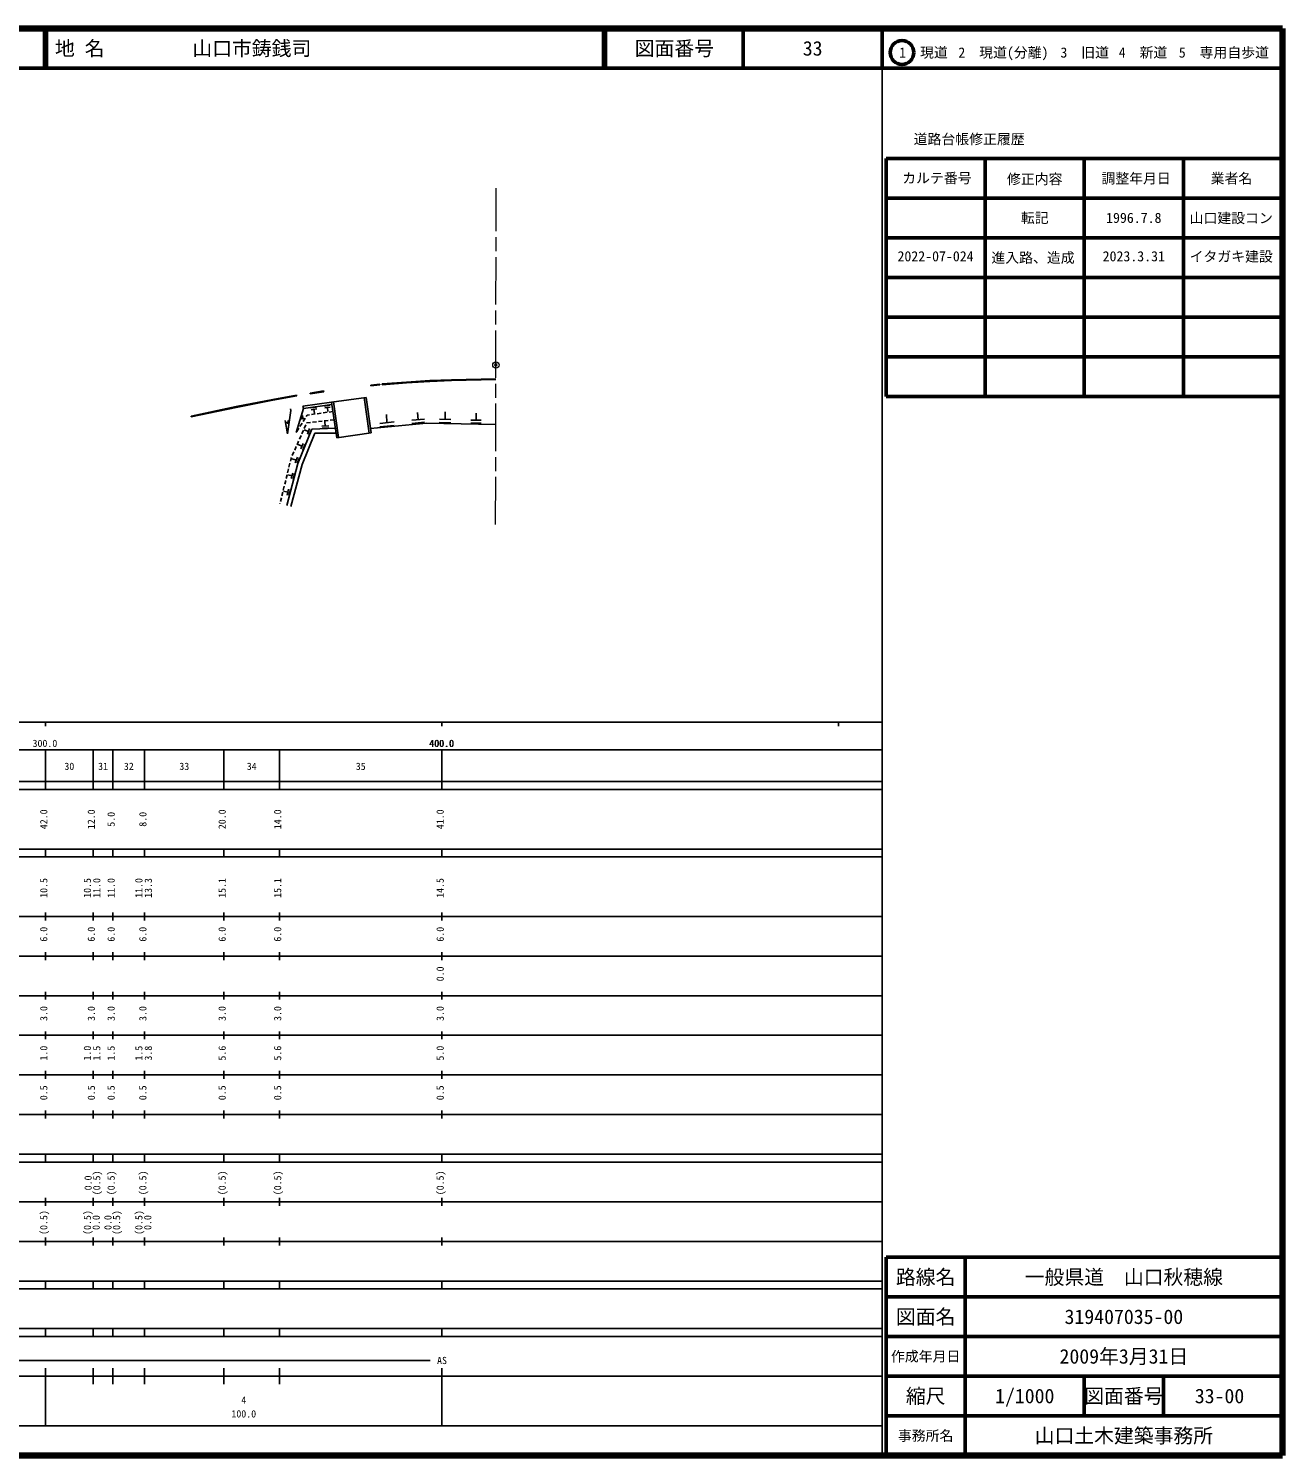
# Model space of a CAD drawing. Units: millimetres on the paper, with parts at other scales. Extents: x 40 to 680, y 20 to 380.
# Drawn here: x 363.7 to 680, y 20 to 380 of the extents above; entities that cross this region are included whole.
import ezdxf
from ezdxf.enums import TextEntityAlignment as Align

# ---------------------------------------------------------------- set-up
doc = ezdxf.new("R2010")
doc.units = ezdxf.units.MM
doc.header["$PDMODE"] = 32
doc.header["$PDSIZE"] = 0.5
doc.linetypes.add('CHAIN', pattern=[18.5, 12, -1.5, 3.5, -1.5])
for name, color, linetype, lineweight in [('M-BGD', 7, 'Continuous', 25), ('M-BMK-SRVR', 3, 'Continuous', 13), ('M-TTL', 2, 'Continuous', 140), ('M-TTL-BAND', 7, 'Continuous', 25), ('M-TTL-FRAM', 2, 'Continuous', 50), ('M-TTL-LINE', 7, 'Continuous', 50)]:
    doc.layers.add(name, color=color, linetype=linetype, lineweight=lineweight)
doc.layers.add('M-OTRS', color=6, linetype='Continuous')
doc.layers.add('M-TTL-TXT', color=7, linetype='Continuous')
doc.styles.add('ＭＳ ゴシック', font='')
doc.styles.get('ＭＳ ゴシック').set_extended_font_data('MS Gothic')

msp = doc.modelspace()

# ---------------------------------------------------------------- linework, layer by layer
at = {"layer": 'M-BGD'}
for p, q in [((470.413, 291.413), (481.582, 291.634)), ((438.135, 288.563), (434.754, 288.042)), ((434.754, 288.042), (434.784, 287.844)), ((438.165, 288.365), (434.784, 287.844)), ((438.135, 288.563), (438.165, 288.365)), ((450.025, 290.066), (452.31, 290.271)), ((450.025, 290.066), (450.043, 289.866)), ((450.043, 289.866), (452.328, 290.071)), ((452.31, 290.271), (452.328, 290.071)), ((452.905, 290.34), (459.009, 290.815)), ((452.905, 290.34), (452.921, 290.141)), ((452.921, 290.141), (459.023, 290.615)), ((459.009, 290.815), (464.897, 291.172)), ((459.023, 290.615), (464.907, 290.973)), ((464.897, 291.172), (470.413, 291.413)), ((464.907, 290.973), (470.419, 291.213)), ((470.419, 291.213), (481.582, 291.434)), ((416.041, 284.617), (404.726, 282.236)), ((416.081, 284.421), (404.767, 282.041)), ((425.325, 286.451), (416.041, 284.617)), ((425.362, 286.255), (416.081, 284.421)), ((431.341, 287.502), (425.325, 286.451)), ((431.375, 287.305), (425.362, 286.255)), ((431.341, 287.502), (431.375, 287.305)), ((432.893, 284.752), (440.167, 285.711)), ((432.893, 284.752), (433.033, 284.115)), ((440.248, 285.141), (433.033, 284.115)), ((434.915, 284.304), (436.381, 284.504)), ((438.357, 284.769), (439.719, 284.969)), ((438.413, 284.317), (439.774, 284.517)), ((439.094, 284.417), (439.223, 283.362)), ((448.882, 286.95), (440.167, 285.711)), ((440.167, 285.711), (441.437, 276.778)), ((440.662, 285.781), (441.932, 276.848)), ((448.387, 286.879), (449.657, 277.947)), ((448.882, 286.95), (450.152, 278.017)), ((404.726, 282.236), (404.767, 282.041)), ((428.444, 281.098), (429.039, 277.717)), ((429.039, 277.717), (429.848, 283.64)), ((429.214, 281.123), (429.11, 280.294)), ((429.429, 281.185), (429.324, 280.356)), ((429.848, 283.64), (429.792, 284.028)), ((431.251, 278.116), (433.033, 284.115)), ((432.359, 281.5), (432.664, 282.547)), ((432.588, 281.364), (432.892, 282.411)), ((432.74, 281.887), (433.273, 281.569)), ((433.494, 281.693), (432.963, 280.845)), ((433.986, 282.477), (433.76, 282.116)), ((434.555, 282.556), (433.986, 282.477)), ((434.972, 283.836), (436.438, 284.036)), ((436.041, 282.764), (435.05, 282.625)), ((435.705, 283.936), (435.838, 282.844)), ((437.526, 282.971), (436.536, 282.833)), ((437.815, 280.948), (436.822, 280.833)), ((439.012, 283.179), (438.022, 283.041)), ((439.305, 281.119), (438.312, 281.005)), ((438.567, 279.698), (438.45, 280.864)), ((440.497, 283.387), (439.507, 283.248)), ((440.796, 281.29), (439.802, 281.176)), ((454.11, 280.578), (453.993, 282.664)), ((463.559, 281.461), (460.352, 281.169)), ((461.956, 281.315), (461.843, 283.152)), ((470.216, 281.37), (467.33, 281.428)), ((468.773, 281.399), (468.807, 283.281)), ((477.868, 281.168), (475.302, 281.226)), ((476.585, 281.197), (476.63, 282.943)), ((429.162, 280.709), (428.662, 280.564)), ((431.901, 279.151), (431.369, 278.304)), ((431.635, 270.274), (435.195, 278.942)), ((432.438, 277.294), (432.04, 276.377)), ((432.697, 280.422), (432.166, 279.575)), ((433.035, 278.671), (432.637, 277.753)), ((435.916, 277.888), (432.735, 269.981)), ((433.632, 280.047), (433.234, 279.129)), ((434.325, 278.364), (433.239, 278.783)), ((434.835, 280.605), (433.841, 280.491)), ((434.606, 279.054), (434.044, 277.674)), ((435.07, 278.875), (434.508, 277.495)), ((435.195, 278.942), (441.1, 279.152)), ((436.325, 280.776), (435.332, 280.662)), ((441.271, 277.946), (435.916, 277.888)), ((439.433, 279.731), (437.701, 279.665)), ((439.483, 279.231), (437.751, 279.165)), ((450.152, 278.017), (441.437, 276.778)), ((464.12, 280.413), (449.999, 279.094)), ((455.909, 280.762), (452.31, 280.395)), ((455.959, 279.868), (452.36, 279.501)), ((463.608, 280.673), (460.401, 280.382)), ((481.564, 280.078), (464.12, 280.413)), ((470.202, 280.563), (467.315, 280.622)), ((477.848, 280.42), (475.283, 280.478)), ((431.244, 274.542), (430.846, 273.625)), ((431.841, 275.918), (431.443, 275.001)), ((432.717, 274.608), (431.617, 275.066)), ((433, 275.291), (432.433, 273.925)), ((433.455, 275.101), (432.888, 273.735)), ((428.855, 259.689), (431.635, 270.274)), ((429.645, 270.349), (429.406, 269.378)), ((429.932, 271.516), (429.764, 270.835)), ((430.051, 271.79), (429.932, 271.516)), ((431.296, 271.138), (430.099, 271.42)), ((430.647, 273.166), (430.249, 272.249)), ((431.587, 271.846), (431.004, 270.43)), ((432.084, 271.73), (431.501, 270.314)), ((428.928, 267.436), (428.689, 266.465)), ((429.286, 268.893), (429.047, 267.922)), ((430.186, 267.147), (429.117, 267.426)), ((432.735, 269.981), (429.884, 259.451)), ((430.377, 267.855), (429.994, 266.439)), ((430.835, 267.736), (430.452, 266.32)), ((427.853, 263.067), (427.614, 262.096)), ((428.211, 264.523), (427.972, 263.552)), ((429.124, 263.008), (428.062, 263.261)), ((428.569, 265.98), (428.33, 265.009)), ((429.324, 263.75), (428.924, 262.267)), ((429.779, 263.642), (429.38, 262.159)), ((427.136, 260.153), (427.12, 260.091)), ((427.494, 261.61), (427.255, 260.639))]:
    msp.add_line(p, q, dxfattribs=at)
at = {"layer": 'M-BMK-SRVR'}
msp.add_circle((481.588, 295.127), 0.8, dxfattribs=at)
at = {"layer": 'M-OTRS'}
msp.add_point((481.588, 295.127), dxfattribs=at)
msp.add_point((481.588, 295.127), dxfattribs=at)
at = {"layer": 'M-TTL'}
for p, q in [((680, 380), (40, 380)), ((680, 20), (680, 380)), ((40, 20), (680, 20))]:
    msp.add_line(p, q, dxfattribs=at)
at = {"layer": 'M-TTL-BAND'}
for p, q in [((579, 20), (579, 370)), ((40, 205), (579, 205)), ((368, 205), (368, 204)), ((468, 205), (468, 204)), ((568, 205), (568, 204)), ((68, 198), (579, 198)), ((368, 188), (368, 198)), ((380, 188), (380, 198)), ((385, 188), (385, 198)), ((393, 188), (393, 198)), ((413, 188), (413, 198)), ((427, 188), (427, 198)), ((468, 188), (468, 198)), ((40, 190), (579, 190)), ((40, 188), (579, 188)), ((40, 173), (579, 173)), ((368, 171), (368, 173)), ((380, 171), (380, 173)), ((385, 171), (385, 173)), ((393, 171), (393, 173)), ((413, 171), (413, 173)), ((427, 171), (427, 173)), ((468, 171), (468, 173)), ((40, 171), (579, 171)), ((40, 156), (579, 156)), ((368, 155), (368, 157)), ((380, 155), (380, 157)), ((385, 155), (385, 157)), ((393, 155), (393, 157)), ((413, 155), (413, 157)), ((427, 155), (427, 157)), ((468, 155), (468, 157)), ((46, 146), (579, 146)), ((368, 145), (368, 147)), ((380, 145), (380, 147)), ((385, 145), (385, 147)), ((393, 145), (393, 147)), ((413, 145), (413, 147)), ((427, 145), (427, 147)), ((468, 145), (468, 147)), ((368, 135), (368, 137)), ((380, 135), (380, 137)), ((385, 135), (385, 137)), ((393, 135), (393, 137)), ((413, 135), (413, 137)), ((427, 135), (427, 137)), ((468, 135), (468, 137)), ((52, 136), (579, 136)), ((46, 126), (579, 126)), ((368, 125), (368, 127)), ((380, 125), (380, 127)), ((385, 125), (385, 127)), ((393, 125), (393, 127)), ((413, 125), (413, 127)), ((427, 125), (427, 127)), ((468, 125), (468, 127)), ((52, 116), (579, 116)), ((368, 115), (368, 117)), ((380, 115), (380, 117)), ((385, 115), (385, 117)), ((393, 115), (393, 117)), ((413, 115), (413, 117)), ((427, 115), (427, 117)), ((468, 115), (468, 117)), ((46, 106), (579, 106)), ((368, 105), (368, 107)), ((380, 105), (380, 107)), ((385, 105), (385, 107)), ((393, 105), (393, 107)), ((413, 105), (413, 107)), ((427, 105), (427, 107)), ((468, 105), (468, 107)), ((40, 96), (579, 96)), ((40, 94), (579, 94)), ((368, 94), (368, 96)), ((380, 94), (380, 96)), ((385, 94), (385, 96)), ((393, 94), (393, 96)), ((413, 94), (413, 96)), ((427, 94), (427, 96)), ((468, 94), (468, 96)), ((49, 84), (579, 84)), ((368, 83), (368, 85)), ((380, 83), (380, 85)), ((385, 83), (385, 85)), ((393, 83), (393, 85)), ((413, 83), (413, 85)), ((427, 83), (427, 85)), ((468, 83), (468, 85)), ((40, 74), (579, 74)), ((368, 73), (368, 75)), ((380, 73), (380, 75)), ((385, 73), (385, 75)), ((393, 73), (393, 75)), ((413, 73), (413, 75)), ((427, 73), (427, 75)), ((468, 73), (468, 75)), ((40, 64), (579, 64)), ((40, 62), (579, 62)), ((368, 62), (368, 64)), ((380, 62), (380, 64)), ((385, 62), (385, 64)), ((393, 62), (393, 64)), ((413, 62), (413, 64)), ((427, 62), (427, 64)), ((468, 62), (468, 64)), ((40, 52), (579, 52)), ((368, 50), (368, 52)), ((380, 50), (380, 52)), ((385, 50), (385, 52)), ((393, 50), (393, 52)), ((413, 50), (413, 52)), ((427, 50), (427, 52)), ((468, 50), (468, 52)), ((40, 50), (579, 50)), ((71, 44), (465, 44)), ((40, 40), (579, 40)), ((368, 27.5), (368, 42)), ((380, 38), (380, 42)), ((385, 38), (385, 42)), ((393, 38), (393, 42)), ((413, 38), (413, 42)), ((427, 38), (427, 42)), ((468, 27.5), (468, 42)), ((68, 27.5), (579, 27.5))]:
    msp.add_line(p, q, dxfattribs=at)
at = {"layer": 'M-TTL-BAND', "color": 2, "linetype": 'CHAIN', "lineweight": 13}
msp.add_line((481.523, 254.859), (481.66, 339.721), dxfattribs=at)
at = {"layer": 'M-TTL-FRAM'}
for p, q in [((580, 347.197), (580, 287.197)), ((580, 347.197), (680, 347.197)), ((580, 287.197), (680, 287.197)), ((680, 70), (580, 70)), ((580, 70), (580, 20))]:
    msp.add_line(p, q, dxfattribs=at)
at = {"layer": 'M-TTL-LINE'}
for p, q in [((367.75, 380), (367.75, 370)), ((368.25, 380), (368.25, 370)), ((508.747, 380), (508.747, 370)), ((509.247, 380), (509.247, 370)), ((543.997, 380), (543.997, 370)), ((579, 380), (579, 370)), ((40, 370), (680, 370)), ((605, 347.197), (605, 287.197)), ((630, 347.197), (630, 287.197)), ((655, 347.197), (655, 287.197)), ((580, 337.197), (680, 337.197)), ((580, 327.197), (680, 327.197)), ((580, 317.197), (680, 317.197)), ((580, 307.197), (680, 307.197)), ((580, 297.197), (680, 297.197)), ((600, 70), (600, 20)), ((680, 60), (580, 60)), ((680, 50), (580, 50)), ((680, 40), (580, 40)), ((630, 40), (630, 30)), ((650, 40), (650, 30)), ((680, 30), (580, 30))]:
    msp.add_line(p, q, dxfattribs=at)
msp.add_circle((584.031, 373.958), 3, dxfattribs=at)

# ---------------------------------------------------------------- texts
at = {"layer": 'M-TTL-BAND', "style": 'ＭＳ ゴシック'}
for s, p in [('300.0', (367.844, 198.195)), ('400.0', (467.844, 198.195)), ('400.0', (468, 198.195)), ('30', (374, 192.405)), ('31', (382.5, 192.405)), ('32', (389, 192.405)), ('33', (403, 192.405)), ('34', (420, 192.405)), ('35', (447.5, 192.405)), ('AS', (468, 42.5)), ('4', (418, 32.523)), ('100.0', (418, 29.033))]:
    msp.add_text(s, height=1.833, dxfattribs=at).set_placement(p, align=Align.BOTTOM_CENTER)
for s, p in [('42.0', (369, 180.5)), ('12.0', (381, 180.5)), ('5.0', (386, 180.5)), ('8.0', (394, 180.5)), ('20.0', (414, 180.5)), ('14.0', (428, 180.5)), ('41.0', (469, 180.5)), ('10.5', (369, 163.174)), ('10.5', (380, 163.174)), ('11.0', (382.37, 163.174)), ('11.0', (386, 163.174)), ('11.0', (393, 163.174)), ('13.3', (395.37, 163.174)), ('15.1', (414, 163.174)), ('15.1', (428, 163.174)), ('14.5', (469, 163.174)), ('6.0', (369, 151.5)), ('6.0', (381, 151.5)), ('6.0', (386, 151.5)), ('6.0', (394, 151.5)), ('6.0', (414, 151.5)), ('6.0', (428, 151.5)), ('6.0', (469, 151.5)), ('0.0', (469, 141.5)), ('3.0', (369, 131.5)), ('3.0', (381, 131.5)), ('3.0', (386, 131.5)), ('3.0', (394, 131.5)), ('3.0', (414, 131.5)), ('3.0', (428, 131.5)), ('3.0', (469, 131.5)), ('1.0', (369, 121.5)), ('1.0', (380, 121.5)), ('1.5', (382.37, 121.5)), ('1.5', (386, 121.5)), ('1.5', (393, 121.5)), ('3.8', (395.37, 121.5)), ('5.6', (414, 121.5)), ('5.6', (428, 121.5)), ('5.0', (469, 121.5)), ('0.5', (369, 111.5)), ('0.5', (381, 111.5)), ('0.5', (386, 111.5)), ('0.5', (394, 111.5)), ('0.5', (414, 111.5)), ('0.5', (428, 111.5)), ('0.5', (469, 111.5)), ('0.0', (380.188, 88.764)), ('(0.5)', (382.37, 88.764)), ('(0.5)', (386, 88.764)), ('(0.5)', (394, 88.764)), ('(0.5)', (414, 88.764)), ('(0.5)', (428, 88.764)), ('(0.5)', (469, 88.764)), ('(0.5)', (369, 78.764)), ('(0.5)', (380, 78.764)), ('0.0', (382.229, 78.764)), ('0.0', (385.188, 78.764)), ('(0.5)', (387.37, 78.764)), ('(0.5)', (393, 78.764)), ('0.0', (395.229, 78.764))]:
    msp.add_text(s, height=1.833, rotation=90, dxfattribs=at).set_placement(p, align=Align.BOTTOM_CENTER)
at = {"layer": 'M-TTL-TXT', "style": 'ＭＳ ゴシック'}
for s, p in [('地 名', (370.38, 375)), ('山口市鋳銭司', (405.024, 375))]:
    msp.add_text(s, height=3.666, dxfattribs=at).set_placement(p, align=Align.MIDDLE_LEFT)
for s, height, p in [('図面番号', 3.666, (526.622, 375)), ('33', 3.666, (561.497, 375)), ('1\u3000現道', 2.566, (589.448, 373.958)), ('2\u3000現道(分離)', 2.566, (609.619, 373.958)), ('3\u3000旧道', 2.566, (630.121, 373.958)), ('4\u3000新道', 2.566, (644.824, 373.958)), ('5\u3000専用自歩道', 2.566, (665.228, 373.958)), ('道路台帳修正履歴', 2.566, (600.968, 352.113)), ('カルテ番号', 2.566, (592.839, 342.277)), ('修正内容', 2.566, (617.509, 342.023)), ('調整年月日', 2.566, (643.089, 342.197)), ('業者名', 2.566, (667.134, 342.197)), ('転記', 2.566, (617.5, 332.245)), ('1996.7.8', 2.566, (642.5, 332.245)), ('山口建設コン', 2.566, (667.077, 332.189)), ('進入路、造成', 2.566, (617.077, 322.189)), ('路線名', 3.666, (590, 65)), ('路線名', 3.666, (590, 65)), ('一般県道\u3000山口秋穂線', 3.666, (640, 65)), ('図面名', 3.666, (590, 55)), ('図面名', 3.666, (590, 55)), ('319407035-00', 3.666, (640, 55)), ('2009年3月31日', 3.666, (640, 45)), ('作成年月日', 2.566, (590, 45)), ('作成年月日', 2.566, (590, 45)), ('縮尺', 3.666, (590, 35)), ('縮尺', 3.666, (590, 35)), ('1/1000', 3.666, (615, 35)), ('図面番号', 3.666, (640, 35)), ('図面番号', 3.666, (640, 35)), ('33-00', 3.666, (664.125, 35)), ('事務所名', 2.566, (590, 25)), ('事務所名', 2.566, (590, 25)), ('山口土木建築事務所', 3.666, (640, 25))]:
    msp.add_text(s, height=height, dxfattribs=at).set_placement(p, align=Align.MIDDLE_CENTER)
for s, p in [('イタガキ建設', (667.077, 320.439)), ('2022-07-024', (592.5, 320.495)), ('2023.3.31', (642.5, 320.495))]:
    msp.add_text(s, height=2.566, dxfattribs=at).set_placement(p, align=Align.BOTTOM_CENTER)

doc.saveas('drawing.dxf')
